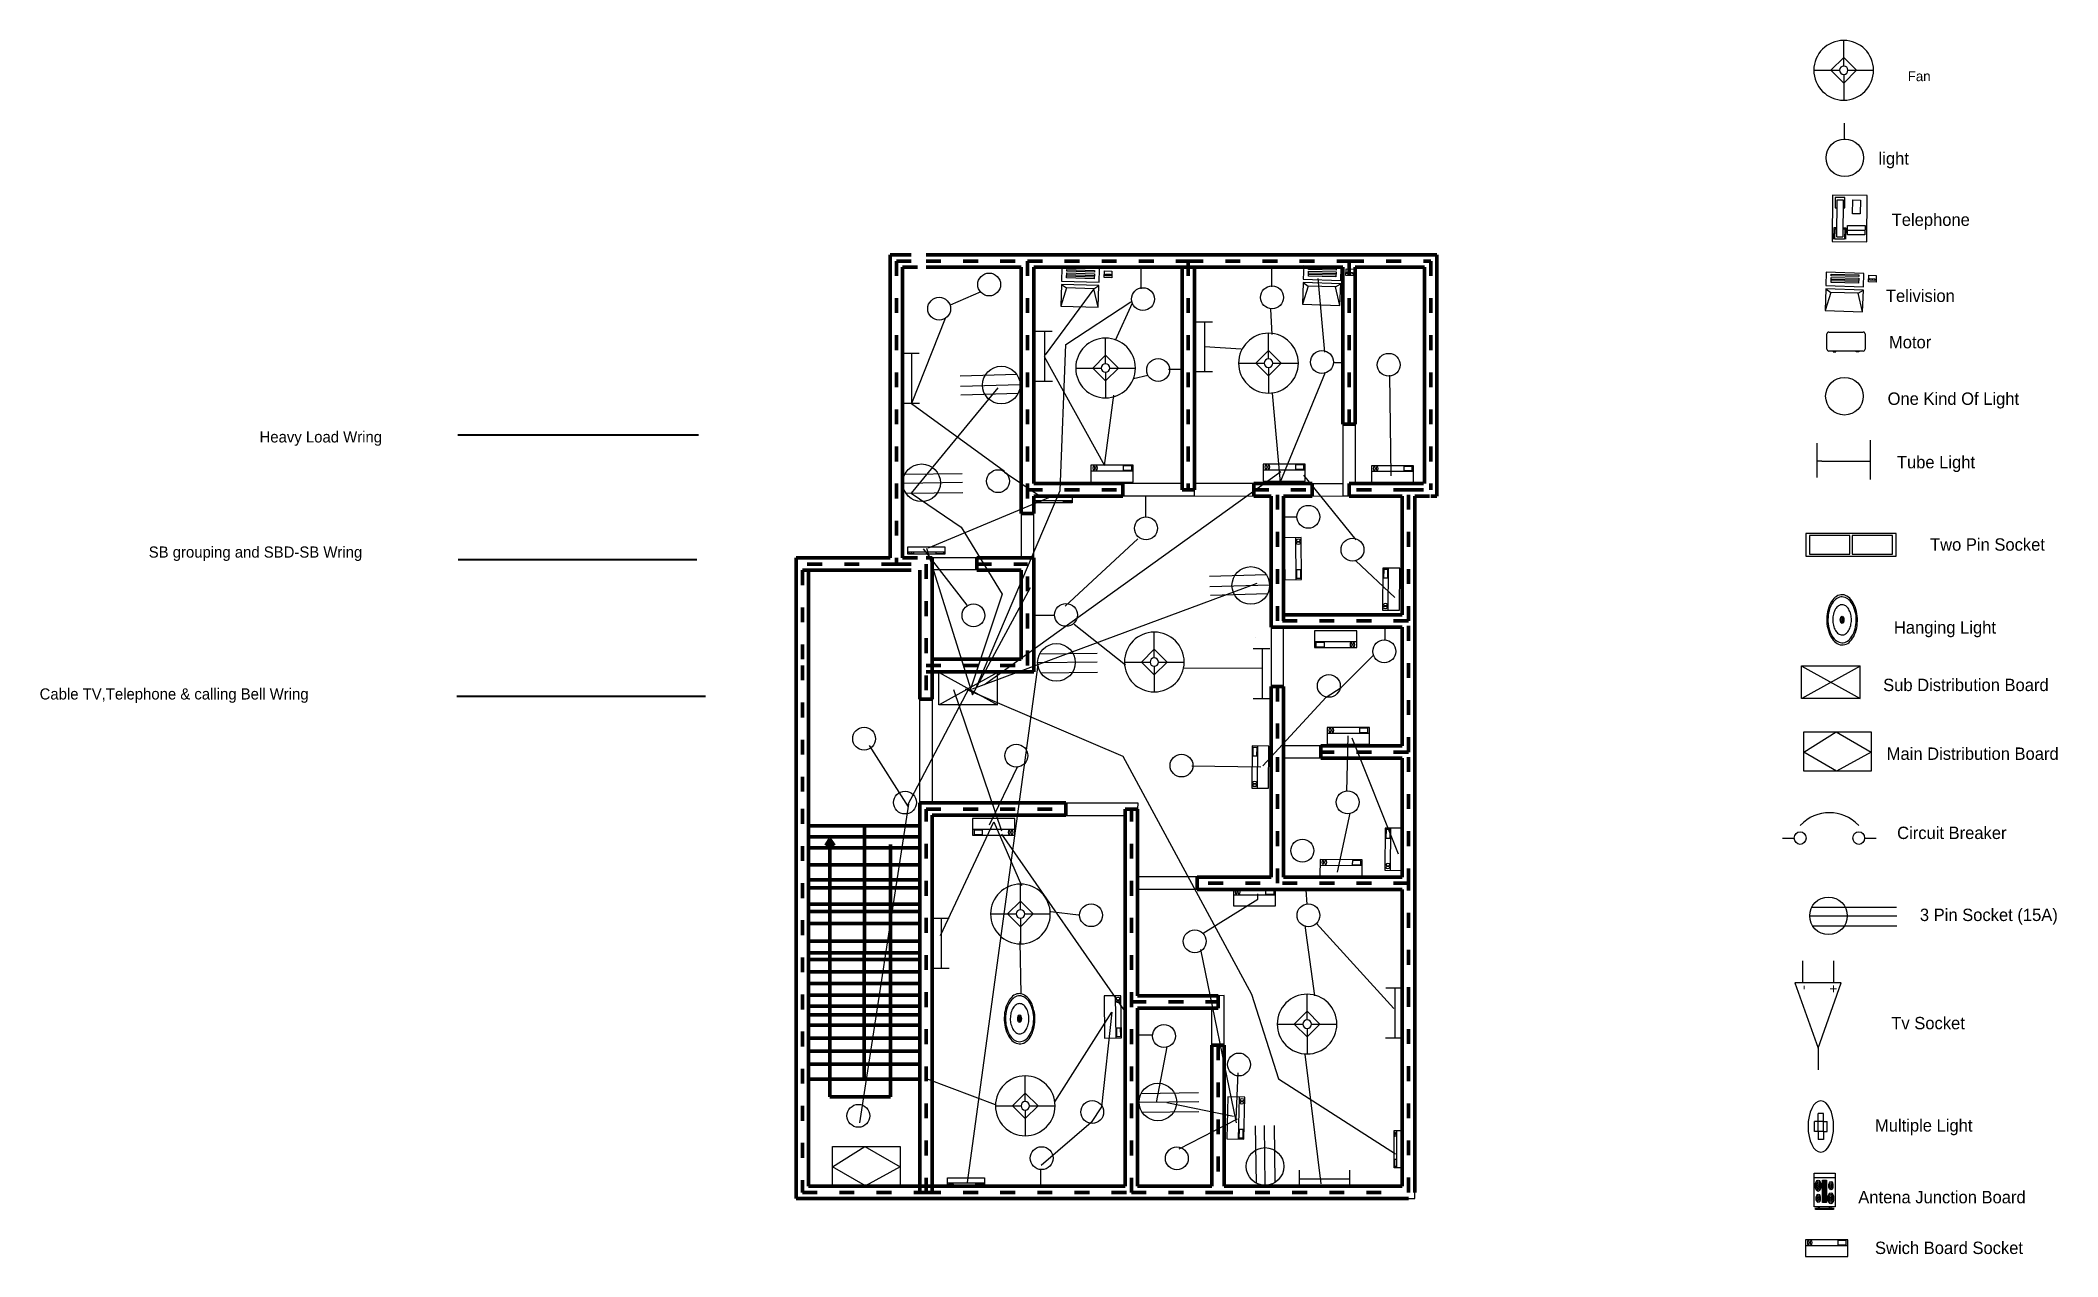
# Model space of a CAD drawing. Header units: inches. Extents: x 116 to 1747, y -771 to 212.
import ezdxf

# ---------------------------------------------------------------- set-up
doc = ezdxf.new("R2010")
doc.units = ezdxf.units.IN
doc.header["$MEASUREMENT"] = 0
doc.linetypes.add('ACAD_ISO03W100', pattern=[30, 12, -18])

# ---------------------------------------------------------------- blocks, each defined once
blk = doc.blocks.new('Lamp - Table')
at = {"linetype": 'Continuous'}
for p, q in [((0, 7), (0, 1)), ((-1, 0), (-7, 0)), ((0, 3), (-3, 0)), ((-3, 0), (0, -3)), ((3, 0), (0, 3)), ((0, -3), (3, 0)), ((1, 0), (7, 0)), ((0, -1), (0, -7))]:
    blk.add_line(p, q, dxfattribs=at)
for radius in [7, 1]:
    blk.add_circle((0, 0), radius, dxfattribs=at)
blk = doc.blocks.new('Phone - Desk')
at = {"linetype": 'Continuous'}
for p, q in [((-4.5, -5), (-4.5, 5)), ((-4.5, 5), (4.5, 5)), ((-4, 4.5), (-4, 2)), ((-3.75, 4.5), (-3.75, 2.25)), ((-1.25, 4.5), (-3.75, 4.5)), ((-1.25, 2.25), (-1.25, 4.5)), ((-1, 2), (-1, 4.5)), ((4.5, 5), (4.5, -5)), ((-4, 2), (-3.25, 2)), ((-3.75, 2.25), (-3.25, 2.25)), ((-3.25, 4), (-3.25, -4)), ((-3.25, 4), (-1.75, 4)), ((-1.75, -4), (-1.75, 4)), ((-1.75, 2.25), (-1.25, 2.25)), ((-1.75, 2), (-1, 2)), ((4, 3.5), (-0.5, 3.5)), ((-0.5, 3.5), (-0.5, 1.5)), ((-0.5, 2.5), (4, 2.5)), ((-0.5, 1.5), (4, 1.5)), ((4, 1.5), (4, 3.5)), ((-3.75, -2.25), (-3.25, -2.25)), ((-3.75, -4.5), (-3.75, -2.25)), ((-3.25, -4), (-1.75, -4)), ((-1.75, -2.25), (-1.25, -2.25)), ((-1.25, -2.25), (-1.25, -4.5)), ((2.75, -1), (0.75, -1)), ((0.75, -1), (0.75, -4)), ((0.75, -4), (2.75, -4)), ((2.75, -4), (2.75, -1)), ((4.5, -5), (-4.5, -5)), ((-1.25, -4.5), (-3.75, -4.5))]:
    blk.add_line(p, q, dxfattribs=at)
blk = doc.blocks.new('Computer Terminal')
at = {"linetype": 'Continuous'}
for p, q in [((-10, 11.5), (5, 11.5)), ((-8, 0.5), (-10, 11.5)), ((-10, -1.5), (-10, 11.5)), ((5, 11.5), (3, 0.5)), ((5, 11.5), (5, -1.5)), ((-10, -1.5), (-8, 0.5)), ((3, 0.5), (-8, 0.5)), ((3, 0.5), (5, -1.5)), ((5, -1.5), (-10, -1.5)), ((-10, -11.5), (-10, -3.5)), ((-10, -3.5), (5, -3.5)), ((-8, -5.5), (-8, -8.5)), ((3, -5.5), (-8, -5.5)), ((3, -6.5), (-8, -6.5)), ((-8, -7.5), (3, -7.5)), ((3, -8.5), (3, -5.5)), ((5, -3.5), (5, -11.5)), ((10, -6.5), (7, -6.5)), ((7, -6.5), (7, -10.5)), ((9.5, -7.5), (7.5, -7.5)), ((7.5, -7.5), (7.5, -8.5)), ((8.5, -7.5), (8.5, -8.5)), ((9.5, -8.5), (9.5, -7.5)), ((10, -10.5), (10, -6.5)), ((5, -11.5), (-10, -11.5)), ((-8, -8.5), (3, -8.5)), ((-8, -9.5), (-8, -10.5)), ((3, -9.5), (-8, -9.5)), ((-8, -10.5), (3, -10.5)), ((3, -10.5), (3, -9.5)), ((7, -10.5), (10, -10.5)), ((7.5, -8.5), (9.5, -8.5))]:
    blk.add_line(p, q, dxfattribs=at)
blk = doc.blocks.new('Desk - 30 x 60 in.')
at = {"linetype": 'Continuous'}
for p, q in [((-26.999995, 0), (26.999995, 0)), ((-29.999995, -27), (-29.999995, -3)), ((26.999995, -30), (-26.999995, -30)), ((-20.000005, -30), (-20.000005, -31)), ((-20.000005, -31), (-16.000005, -31)), ((-16.000005, -31), (-16.000005, -30)), ((15.999995, -31), (15.999995, -30)), ((19.999995, -31), (15.999995, -31)), ((19.999995, -30), (19.999995, -31)), ((29.999995, -3), (29.999995, -27))]:
    blk.add_line(p, q, dxfattribs=at)
for centre, start, end in [((-26.499995, -3.5), 98.1301, 171.8699), ((26.499995, -3.5), 8.130102, 81.8699), ((-26.499995, -26.5), 188.1301, 261.8699), ((26.499995, -26.5), 278.1301, 351.8699)]:
    blk.add_arc(centre, 3.535534, start, end, dxfattribs=at)
blk = doc.blocks.new('Wall Cabinet - 18 x 36 in front')
for p, q in [((17.5, -1.5), (17.5, -16.5)), ((18.5, -16.5), (18.5, -1.5))]:
    blk.add_line(p, q)
blk.add_lwpolyline([(0, -18), (0, 0), (36, 0), (36, -18)], close=True)
for points in [[(17.5, -16.5), (1.5, -16.5), (1.5, -1.5), (17.5, -1.5)], [(18.5, -1.5), (34.5, -1.5), (34.5, -16.5), (18.5, -16.5)]]:
    blk.add_lwpolyline(points)
blk = doc.blocks.new('Sink - Oval top')
for p, q in [((-1, 0), (1, 0)), ((0, 1), (0, -1))]:
    blk.add_line(p, q)
at = {"linetype": 'Continuous'}
for points in [[(-12.23, 0.39, 0.117634), (-11.46, -3.36, 0.104469), (-8.88, -6.8, 0.090016), (-5.08, -9.07, 0.08192), (-0.32, -10.02, 0.08192), (4.49, -9.38, 0.090016), (8.42, -7.36, 0.104469), (11.22, -4.09, 0.117634), (12.23, -0.39, 0.117634), (11.46, 3.36, 0.104469), (8.88, 6.8, 0.090016), (5.08, 9.07, 0.08192), (0.32, 10.02, 0.08192), (-4.49, 9.38, 0.090016), (-8.42, 7.36, 0.104469), (-11.22, 4.09, 0.117634)], [(-11.29, 0.16, 0.118622), (-10.52, -3.25, 0.104678), (-8.07, -6.36, 0.089562), (-4.54, -8.37, 0.081185), (-0.13, -9.15, 0.081185), (4.3, -8.49, 0.089562), (7.89, -6.58, 0.104678), (10.42, -3.55, 0.118622), (11.29, -0.16, 0.118622), (10.52, 3.25, 0.104678), (8.07, 6.36, 0.089562), (4.54, 8.37, 0.081185), (0.13, 9.15, 0.081185), (-4.3, 8.49, 0.089562), (-7.89, 6.58, 0.104678), (-10.42, 3.55, 0.118622)], [(-7.42, 0.08, 0.118283), (-6.91, -2.17, 0.104607), (-5.29, -4.21, 0.089718), (-2.97, -5.53, 0.081436), (-0.07, -6.04, 0.081436), (2.84, -5.59, 0.089718), (5.2, -4.33, 0.104607), (6.86, -2.32, 0.118283), (7.42, -0.08, 0.118283), (6.91, 2.17, 0.104607), (5.29, 4.21, 0.089718), (2.97, 5.53, 0.081436), (0.07, 6.04, 0.081436), (-2.84, 5.59, 0.089718), (-5.2, 4.33, 0.104607), (-6.86, 2.32, 0.118283)]]:
    blk.add_lwpolyline(points, format="xyb", close=True, dxfattribs=at)
for radius in [1.5, 1]:
    blk.add_circle((0, 0), radius)
blk = doc.blocks.new('Circuit Breaker')
at = {"color": 7}
for p, q in [((0, 0), (0.049999, 0)), ((0.349999, 0), (0.399999, 0))]:
    blk.add_line(p, q, dxfattribs=at)
for centre in [(0.074999, 0), (0.324999, 0)]:
    blk.add_circle(centre, 0.025, dxfattribs=at)
blk.add_arc((0.199999, -0.081249), 0.18125, 46.39717, 133.6028, dxfattribs=at)
blk = doc.blocks.new('Operational Amplifier')
at = {"color": 7}
for p, q in [((0, 0.400001), (0.200001, 0.400001)), ((0.200001, 0.5), (0.800001, 0.200001)), ((0.200001, -0.099999), (0.200001, 0.5)), ((0.800001, 0.200001), (0.200001, -0.099999)), ((0.800001, 0.200001), (1, 0.200001)), ((0, 0), (0.200001, 0))]:
    blk.add_line(p, q, dxfattribs=at)
at = {"color": 7, "width": 0.833}
for s, p in [('-', (0.222555, 0.33127)), ('+', (0.218213, -0.056269))]:
    blk.add_text(s, height=0.12, dxfattribs=at).set_placement(p)
blk = doc.blocks.new('Cross Pt Flathead Screw - 10 mm top')
at = {"color": 0, "linetype": 'Continuous'}
for p, q in [((-4.95, 1.97), (-4.95, -1.97)), ((-1.97, 1.97), (-4.95, 1.97)), ((-1.97, 1.97), (-1.97, 4.95)), ((1.97, 4.95), (-1.97, 4.95)), ((-1.97, 1.97), (-1.97, -1.97)), ((1.97, 1.97), (-1.97, 1.97)), ((1.97, 1.97), (1.97, 4.95)), ((1.97, 1.97), (1.97, -1.97)), ((1.97, 1.97), (4.95, 1.97)), ((4.95, 1.97), (4.95, -1.97)), ((-1.97, -1.97), (-4.95, -1.97)), ((1.97, -1.97), (-1.97, -1.97)), ((-1.97, -1.97), (-1.97, -4.95)), ((1.97, -4.95), (-1.97, -4.95)), ((1.97, -1.97), (1.97, -4.95)), ((1.97, -1.97), (4.95, -1.97))]:
    blk.add_line(p, q, dxfattribs=at)
blk.add_circle((0, 0), 9.84, dxfattribs=at)
blk = doc.blocks.new('Range-Oven - 30 in top')
for p, q in [((0, -3), (30, -3)), ((12, -6), (18, -6)), ((13, -20), (13, -6)), ((14, -6), (14, -20)), ((15, -20), (15, -6)), ((16, -6), (16, -20)), ((17, -20), (17, -6)), ((6, -24), (6, -25)), ((8, -25), (8, -24)), ((18, -20), (12, -20)), ((22, -25), (22, -24)), ((24, -24), (24, -25))]:
    blk.add_line(p, q)
for points in [[(0, -24), (0, 0), (30, 0), (30, -24)], [(12, -21), (12, -5), (18, -5), (18, -21)], [(2, -26), (2, -25), (28, -25), (28, -26)]]:
    blk.add_lwpolyline(points, close=True)
for centre, radius in [((6, -9), 4), ((6, -9), 3), ((6, -9), 2), ((6, -9), 1), ((24, -18), 4), ((24, -9), 3), ((24, -9), 2), ((24, -9), 1), ((6, -18), 3), ((6, -18), 2), ((6, -18), 1), ((24, -18), 3), ((24, -18), 2), ((24, -18), 1)]:
    blk.add_circle(centre, radius)
blk = doc.blocks.new('Range Hood - 30 in front')
blk.add_line((0, -4), (30.0001, -4))
for points in [[(0, -6), (0, 0), (30.0001, 0), (30.0001, -6)], [(23, -5.75), (23, -4.25), (29, -4.25), (29, -5.75)]]:
    blk.add_lwpolyline(points, close=True)
for centre in [(2, -5), (4, -5)]:
    blk.add_circle(centre, 0.75)

msp = doc.modelspace()

# ---------------------------------------------------------------- hatches: boundary and pattern name
msp.add_hatch(color=256).paths.add_polyline_path([(754.1, -433.8), (750.7, -439.1), (754.1, -439.1), (754.1, -439.1), (757.4, -439.1)])

# ---------------------------------------------------------------- linework, layer by layer
for p, q in [((1574.3, 131.6), (1574.3, 144.9)), ((1574.3, 132.5), (1574.3, 131.6)), ((1005.6, 11.1), (1005.6, 29.5)), ((1111.4, 27.4), (1110, 27.4)), ((1111.4, 12.6), (1111.4, 27.4)), ((1154.2, -40.2), (1148.8, 19.3)), ((876.1, 8.6), (851.4, -2.1)), ((967.5, 11), (928, -42.4)), ((847.1, -13.1), (820.1, -81.8)), ((984.9, -30.4), (998.7, -0.3)), ((1049.7, -15.6), (1063.3, -15.6)), ((1057, -15.6), (1057, -56.3)), ((1110.3, -5.5), (1111.2, -26)), ((920.2, -23.1), (933.8, -23.1)), ((927.5, -23.1), (927.5, -63.8)), ((812.8, -41.1), (826.3, -41.1)), ((820.1, -41.1), (820.1, -81.8)), ((927.4, -43.7), (976, -131.8)), ((1086.6, -37.9), (1057, -36)), ((1161.2, -48.5), (1169, -48.5)), ((905.3, -58.3), (859.3, -59.6)), ((933.9, -63.8), (920.2, -63.8)), ((933.8, -63.8), (933.8, -63.8)), ((999.4, -61.5), (1011, -58.7)), ((1027.9, -53.9), (1037.8, -53.9)), ((1063.4, -56.2), (1049.6, -56.2)), ((1063.3, -56.3), (1063.3, -56.3)), ((1118.1, -145.5), (1154.7, -56.3)), ((1207.7, -140.1), (1206.7, -58.8)), ((907.9, -66.5), (859.6, -67.9)), ((906.6, -73.6), (859.9, -74.9)), ((976, -131.8), (983.6, -75)), ((1111.7, -73.3), (1118.1, -145.5)), ((826.5, -81.8), (812.7, -81.8)), ((820.1, -81.8), (895.3, -136.4)), ((826.3, -81.8), (826.3, -81.8)), ((1551.8, -113.8), (1551.8, -141.5)), ((1595.1, -111.3), (1595.1, -143.1)), ((1555.9, -128.4), (1551.8, -128.4)), ((1555.9, -128.4), (1593.4, -128.4)), ((1593.4, -128.4), (1595.1, -128.4)), ((812.9, -146), (861.2, -145.3)), ((814.3, -138.9), (861.1, -138.3)), ((895.3, -137.1), (923.2, -156)), ((1136.8, -139.6), (1179.2, -191.9)), ((1168.8, -146.5), (1168.8, -146.6)), ((815.3, -154.2), (861.4, -153.6)), ((1009.5, -173.4), (1009.5, -156.2)), ((1048.7, -156.3), (1048.7, -151.3)), ((1168.8, -156.3), (1174, -156.3)), ((1121, -173.5), (1121, -173)), ((1131.6, -173.5), (1121, -173.5)), ((1003, -191), (944.3, -245.6)), ((865.1, -244.6), (829.6, -199.1)), ((1179.2, -208.8), (1210.7, -238.5)), ((1107, -220.3), (1061, -221.6)), ((1109.6, -228.5), (1061.3, -229.9)), ((1108.3, -235.6), (1061.6, -236.9)), ((935.7, -253.2), (918.8, -253.2)), ((951.5, -260.1), (992.9, -292.9)), ((1098.5, -270.9), (1098.5, -270.9)), ((1202.8, -273.4), (1202.8, -262.5)), ((921.9, -291.2), (970.2, -290.5)), ((923.3, -284.1), (970, -283.5)), ((1096.3, -279.9), (1109.8, -279.9)), ((1103.6, -279.9), (1103.6, -320.6)), ((1167.4, -311.2), (1193.5, -285.2)), ((842.3, -299.1), (889.5, -325.4)), ((889.5, -299.1), (842.3, -325.4)), ((924.3, -299.4), (970.4, -298.8)), ((1039.9, -295.8), (1103.4, -295.3)), ((1539.7, -294), (1586.9, -320.3)), ((1586.9, -294), (1539.7, -320.3)), ((1110, -320.5), (1096.2, -320.5)), ((1104, -374.6), (1155.3, -319.1)), ((1155.3, -319.1), (1167.4, -311.2)), ((817.7, -407.7), (786, -358.1)), ((1172.7, -350.3), (1171.8, -395.4)), ((1176.1, -352), (1213.5, -445.8)), ((1541.3, -363.6), (1567.4, -347.1)), ((1567.4, -347.1), (1595.9, -363.6)), ((883.2, -422.2), (906, -374.8)), ((1046.7, -374.6), (1102.3, -375.5)), ((1120.8, -368.4), (1120.8, -368.5)), ((1567.8, -378.9), (1541.3, -363.6)), ((1595.9, -363.6), (1567.8, -378.9)), ((817.7, -405.7), (778, -663.3)), ((1002.9, -404.6), (1002.8, -409.6)), ((836.8, -414.6), (836.8, -414.6)), ((836.8, -414.6), (836.8, -482.6)), ((836.8, -414.6), (836.8, -414.6)), ((843.4, -511.9), (886.6, -420)), ((886.6, -420), (908.9, -471.5)), ((1174.4, -412.8), (1164, -460.5)), ((836.8, -482.6), (836.8, -497.9)), ((1055.9, -509.9), (1100.1, -482.4)), ((1100.1, -482.4), (1100.1, -478)), ((1140, -486.8), (1139.1, -474.9)), ((1547.4, -488.8), (1616.3, -488.8)), ((836.8, -497.9), (850.4, -497.9)), ((844.1, -497.9), (844.1, -538.6)), ((932.6, -492.4), (954.9, -495.2)), ((1138.1, -503.6), (1145.9, -560.5)), ((1209.9, -570.7), (1147.3, -502.1)), ((1545.9, -495.8), (1616.5, -495.8)), ((1548.3, -504), (1616.5, -504)), ((907.6, -516.7), (908.4, -559.3)), ((1053.7, -523.2), (1082.4, -663.2)), ((850.5, -538.6), (836.7, -538.6)), ((850.4, -538.6), (850.4, -538.6)), ((1203.4, -554.1), (1217, -554.1)), ((1210.7, -554.1), (1210.7, -594.8)), ((1072.8, -560.3), (1067.8, -560.5)), ((1067.8, -560.5), (1067.8, -560.5)), ((1067.8, -560.5), (1067.8, -560.5)), ((936, -646.2), (981.9, -573.9)), ((981.9, -573.9), (973.6, -650.4)), ((1015, -592.5), (1002.8, -592.5)), ((1026.5, -601.8), (1017.7, -646.8)), ((1217.1, -594.8), (1203.3, -594.8)), ((1217, -594.8), (1217, -594.8)), ((1138.1, -607.6), (1150.8, -712.5)), ((831.9, -627.5), (887.6, -648.5)), ((973.6, -650.4), (965.2, -662.9)), ((1003.9, -646.5), (1052.2, -645.9)), ((1005.3, -639.4), (1052, -638.8)), ((1026.5, -646.8), (1080.3, -657.8)), ((965.2, -662.9), (924.9, -697.7)), ((1006.3, -654.7), (1052.3, -654.1)), ((1036.3, -684.2), (1083.6, -660)), ((1098.8, -712.4), (1098.2, -665.6)), ((1105.9, -713.8), (1105.3, -665.5)), ((1114.1, -711.3), (1113.5, -665.3)), ((756.2, -698.8), (782.3, -682.4)), ((782.3, -682.4), (810.9, -698.8)), ((782.7, -714.1), (756.2, -698.8)), ((810.9, -698.8), (782.7, -714.1)), ((924.2, -700.8), (924.2, -714.1)), ((1117.9, -715), (1117.9, -715)), ((1174, -708.7), (1133.3, -708.7)), ((1133.6, -715.2), (1133.6, -701.4)), ((1174, -701.4), (1174, -715)), ((1226.8, -724.5), (1226.8, -708.1)), ((1221.9, -724.5), (1226.8, -724.5))]:
    msp.add_line(p, q)
at = {"lineweight": 100}
for p, q in [((807.8, 38.5), (802.8, 38.5)), ((802.8, 33.5), (802.8, 38.5)), ((802.8, 33.5), (802.8, -206.5)), ((831.8, 38.5), (913.8, 38.5)), ((913.8, 38.5), (1043.8, 38.5)), ((1043.8, 38.5), (1173.8, 38.5)), ((1173.8, 38.5), (1239.8, 38.5)), ((1239.8, 38.5), (1244.8, 38.5)), ((1244.8, 33.5), (1244.8, 38.5)), ((1244.8, 33.5), (1244.8, -151.5)), ((812.8, 28.5), (812.8, -206.5)), ((831.8, 28.5), (908.8, 28.5)), ((908.8, 28.5), (908.8, -170.5)), ((918.8, 28.5), (1043.8, 28.5)), ((918.8, 28.5), (918.8, -146.5)), ((1038.8, 28.5), (1038.8, -151.5)), ((1043.8, 28.5), (1168.8, 28.5)), ((1048.8, 28.5), (1048.8, -151.5)), ((1168.8, 28.5), (1168.8, -98.5)), ((1178.8, 28.5), (1234.8, 28.5)), ((1178.8, 28.5), (1178.8, -98.5)), ((1234.8, 28.5), (1234.8, -146.5)), ((1168.8, -98.5), (1178.8, -98.5)), ((918.8, -146.5), (990.8, -146.5)), ((990.8, -146.5), (990.8, -156.5)), ((1096.8, -146.5), (1096.8, -156.5)), ((1096.8, -146.5), (1143.8, -146.5)), ((1221.8, -146.5), (1173.8, -146.5)), ((1173.8, -146.5), (1173.8, -156.5)), ((918.8, -156.5), (990.8, -156.5)), ((918.8, -156.5), (918.8, -170.5)), ((1038.8, -151.5), (1048.8, -151.5)), ((1096.8, -156.5), (1110.8, -156.5)), ((1110.8, -257.5), (1110.8, -156.5)), ((1120.8, -252.5), (1120.8, -156.5)), ((1120.8, -156.5), (1143.8, -156.5)), ((1216.8, -156.5), (1173.8, -156.5)), ((1216.8, -252.5), (1216.8, -156.5)), ((1226.8, -257.5), (1226.8, -156.5)), ((1239.8, -156.5), (1244.8, -156.5)), ((1244.8, -151.5), (1244.8, -156.5)), ((908.8, -170.5), (918.8, -170.5)), ((731.8, -206.5), (726.8, -206.5)), ((726.8, -211.5), (726.8, -206.5)), ((726.8, -211.5), (726.8, -293.5)), ((802.8, -206.5), (731.8, -206.5)), ((831.8, -206.5), (836.8, -206.5)), ((836.8, -211.5), (836.8, -206.5)), ((836.8, -211.5), (836.8, -320.6)), ((836.8, -211.5), (836.8, -293.5)), ((872.8, -206.5), (913.8, -206.5)), ((872.8, -206.5), (872.8, -216.5)), ((913.8, -206.5), (918.8, -206.5)), ((918.8, -211.5), (918.8, -206.5)), ((918.8, -293.5), (918.8, -211.5)), ((807.8, -216.5), (731.8, -216.5)), ((736.8, -216.5), (736.8, -293.5)), ((826.8, -216.5), (826.8, -320.6)), ((826.8, -216.5), (826.8, -293.5)), ((872.8, -216.5), (908.8, -216.5)), ((908.8, -288.5), (908.8, -216.5)), ((1110.8, -257.5), (1110.8, -262.5)), ((1216.8, -252.5), (1120.8, -252.5)), ((1226.8, -363.5), (1226.8, -257.5)), ((1115.8, -262.5), (1110.8, -262.5)), ((1216.8, -262.5), (1115.8, -262.5)), ((1216.8, -358.5), (1216.8, -262.5)), ((726.8, -293.5), (726.8, -409.5)), ((736.8, -293.5), (736.8, -409.5)), ((836.8, -288.5), (908.8, -288.5)), ((918.8, -293.5), (918.8, -298.5)), ((831.8, -298.5), (913.8, -298.5)), ((913.8, -298.5), (918.8, -298.5)), ((826.8, -320.6), (836.8, -320.6)), ((1110.8, -310.5), (1110.8, -363.5)), ((1110.8, -310.5), (1120.8, -310.5)), ((1120.8, -310.5), (1120.8, -363.5)), ((1216.8, -358.5), (1150.8, -358.5)), ((1150.8, -358.5), (1150.8, -368.5)), ((1221.8, -358.5), (1221.8, -358.5)), ((1110.8, -464.5), (1110.8, -363.5)), ((1120.8, -464.5), (1120.8, -363.5)), ((1216.8, -368.5), (1150.8, -368.5)), ((1216.8, -464.5), (1216.8, -368.5)), ((1221.8, -368.5), (1221.8, -368.5)), ((1226.8, -469.5), (1226.8, -363.5)), ((831.8, -404.6), (826.8, -404.6)), ((826.8, -409.6), (826.8, -404.6)), ((831.8, -404.6), (944.8, -404.6)), ((944.8, -404.6), (944.8, -414.6)), ((726.8, -409.5), (726.8, -719.5)), ((736.8, -409.5), (736.8, -714.5)), ((826.8, -423.1), (736.8, -423.1)), ((782.1, -423.6), (781.8, -628)), ((826.8, -719.6), (826.8, -409.6)), ((836.8, -719.6), (836.8, -414.6)), ((836.8, -414.6), (944.8, -414.6)), ((992.8, -714.5), (992.8, -409.6)), ((992.8, -409.6), (1002.8, -409.6)), ((1002.8, -560.5), (1002.8, -409.6)), ((826.8, -431.9), (736.8, -431.9)), ((754.1, -433.8), (750.7, -439.1)), ((750.7, -439.1), (754.1, -439.1)), ((754.1, -433.8), (757.4, -439.1)), ((754.1, -642.1), (754.1, -439.1)), ((754.1, -439.1), (757.4, -439.1)), ((803, -438.2), (803, -642.1)), ((826.8, -440.8), (736.8, -440.8)), ((826.8, -454.6), (736.8, -454.6)), ((826.8, -466.8), (736.8, -466.8)), ((1110.8, -464.5), (1050.9, -464.5)), ((1050.9, -464.5), (1050.9, -474.5)), ((1216.8, -464.5), (1120.8, -464.5)), ((1216.8, -464.5), (1120.8, -464.5)), ((1221.9, -464.5), (1221.8, -464.5)), ((1226.8, -565.5), (1226.8, -469.5)), ((826.8, -473.2), (736.8, -473.2)), ((826.8, -486.5), (736.8, -486.5)), ((1216.8, -474.5), (1050.9, -474.5)), ((1216.8, -474.5), (1115.8, -474.5)), ((1216.8, -565.5), (1216.8, -474.5)), ((1221.9, -474.5), (1221.8, -474.5)), ((826.8, -492.3), (736.8, -492.3)), ((826.8, -502.1), (736.8, -502.1)), ((826.8, -516.4), (736.8, -516.4)), ((826.8, -525.8), (736.8, -525.8)), ((826.8, -531.3), (736.8, -531.3)), ((826.8, -541.2), (736.8, -541.2)), ((826.8, -550.5), (736.8, -550.5)), ((826.8, -560.1), (736.8, -560.1)), ((826.8, -568.8), (736.8, -568.8)), ((1002.8, -560.5), (1067.8, -560.5)), ((1002.8, -714.5), (1002.8, -570.5)), ((1002.8, -570.5), (1067.8, -570.5)), ((1067.8, -560.5), (1067.8, -570.5)), ((1216.8, -714.5), (1216.8, -565.5)), ((1226.8, -719.5), (1226.8, -565.5)), ((826.8, -575.9), (736.8, -575.9)), ((826.8, -584.3), (736.8, -584.3)), ((826.8, -594.7), (736.8, -594.7)), ((1062.8, -600.5), (1062.8, -714.5)), ((1062.8, -600.5), (1072.8, -600.5)), ((1072.8, -600.5), (1072.8, -714.5)), ((826.8, -605.4), (736.8, -605.4)), ((826.8, -615.8), (736.8, -615.8)), ((826.8, -628), (736.8, -628)), ((803, -642.1), (754.1, -642.1)), ((736.8, -714.5), (831.8, -714.5)), ((831.8, -714.5), (992.8, -714.5)), ((831.8, -714.5), (992.8, -714.5)), ((1002.8, -714.5), (1062.8, -714.5)), ((1072.8, -714.5), (1216.8, -714.5)), ((726.8, -719.5), (726.8, -724.5)), ((731.8, -724.5), (726.8, -724.5)), ((731.8, -724.5), (831.8, -724.5)), ((831.8, -724.5), (997.8, -724.5)), ((992.8, -719.6), (992.8, -719.5)), ((997.8, -724.5), (1067.8, -724.5)), ((1002.8, -719.6), (1002.8, -719.5)), ((1067.8, -724.5), (1221.8, -724.5))]:
    msp.add_line(p, q, dxfattribs=at)
at = {"linetype": 'ACAD_ISO03W100', "lineweight": 100}
for p, q in [((807.8, 38.5), (831.8, 38.5)), ((807.8, 33.5), (831.8, 33.5)), ((807.8, 33.5), (807.8, -211.5)), ((831.8, 33.5), (913.8, 33.5)), ((913.8, 33.5), (1043.8, 33.5)), ((913.8, 33.5), (913.8, -151.5)), ((913.8, 33.5), (913.8, -170.5)), ((1043.8, 33.5), (1173.8, 33.5)), ((1043.8, 33.5), (1043.8, -151.5)), ((1173.8, 33.5), (1239.8, 33.5)), ((1173.8, 33.5), (1173.8, -98.5)), ((1239.8, 33.5), (1239.8, -151.5)), ((812.8, 28.5), (831.8, 28.5)), ((812.8, 28.5), (812.8, -206.5)), ((1178.8, 28.5), (1178.8, -98.5)), ((1143.8, -146.5), (1143.8, -156.5)), ((1221.8, -146.5), (1234.8, -146.5)), ((913.8, -151.5), (990.8, -151.5)), ((1096.8, -151.5), (1138.8, -151.5)), ((1096.8, -151.5), (1143.8, -151.5)), ((1115.8, -257.5), (1115.8, -151.5)), ((1120.8, -257.5), (1120.8, -156.5)), ((1221.8, -151.5), (1173.8, -151.5)), ((1221.8, -257.5), (1221.8, -151.5)), ((1221.8, -151.5), (1239.8, -151.5)), ((1226.8, -156.5), (1239.8, -156.5)), ((807.8, -211.5), (731.8, -211.5)), ((807.8, -211.5), (831.8, -211.5)), ((812.8, -206.5), (831.8, -206.5)), ((831.8, -211.5), (831.8, -320.6)), ((831.8, -211.5), (831.8, -293.5)), ((836.8, -211.5), (836.8, -320.6)), ((872.8, -211.5), (913.8, -211.5)), ((913.8, -293.5), (913.8, -211.5)), ((731.8, -216.5), (731.8, -293.5)), ((807.8, -216.5), (826.8, -216.5)), ((1221.8, -257.5), (1115.8, -257.5)), ((1221.8, -363.5), (1221.8, -257.5)), ((731.8, -293.5), (731.8, -409.5)), ((831.8, -293.5), (913.8, -293.5)), ((1115.8, -310.5), (1115.8, -363.5)), ((1115.8, -469.5), (1115.8, -363.5)), ((1115.8, -469.5), (1115.8, -363.5)), ((1221.8, -363.5), (1150.8, -363.5)), ((1221.8, -469.5), (1221.8, -363.5)), ((731.8, -409.5), (731.8, -719.5)), ((831.8, -719.6), (831.8, -409.6)), ((831.8, -409.6), (944.8, -409.6)), ((997.8, -719.6), (997.8, -409.6)), ((1221.9, -469.5), (1050.9, -469.5)), ((1221.8, -469.5), (1115.8, -469.5)), ((1221.8, -565.5), (1221.8, -469.5)), ((1216.8, -474.5), (1115.8, -474.5)), ((997.8, -565.5), (1067.8, -565.5)), ((1221.8, -719.5), (1221.8, -565.5)), ((1067.8, -600.5), (1067.8, -719.5)), ((731.8, -719.5), (831.8, -719.5)), ((831.8, -719.5), (997.8, -719.5)), ((997.8, -719.5), (1067.8, -719.5)), ((1067.8, -719.5), (1216.8, -719.5))]:
    msp.add_line(p, q, dxfattribs=at)
at = {"color": 3}
for p, q in [((944.7, -33.9), (997.2, 0.6)), ((940.3, -152.1), (944.7, -33.9)), ((889.9, -68.9), (819.8, -154.3)), ((819.8, -154.3), (860.3, -181.7)), ((871.3, -314.1), (940.3, -152.1)), ((860.3, -181.7), (893.4, -235.8)), ((869.3, -312.3), (1099.5, -226.9)), ((893.4, -235.8), (868, -311.9)), ((863.4, -312.5), (990.8, -366.8)), ((990.8, -366.8), (1094.9, -559.3)), ((1094.9, -559.3), (1116.6, -627.6)), ((1116.6, -627.6), (1211.4, -688.2))]:
    msp.add_line(p, q, dxfattribs=at)
at = {"color": 3, "lineweight": 40}
msp.add_line((453.2, -107), (647.8, -107), dxfattribs=at)
at = {"color": 2}
for p, q in [((1168.8, -98.7), (1168.8, -156.3)), ((1178.7, -98.7), (1178.7, -146.6)), ((990.7, -146.2), (1038.3, -146.2)), ((1096.6, -146.4), (1048.8, -146.4)), ((1143.8, -146.5), (1168.8, -146.5)), ((990.8, -156.3), (1048.7, -156.3)), ((1048.7, -156.3), (1096.8, -156.5)), ((1143.8, -156.5), (1168.8, -156.3)), ((908.7, -170.7), (908.7, -206.5)), ((918.7, -170.3), (918.7, -206.3)), ((872.8, -206.5), (836.8, -206.5)), ((872.6, -216.2), (836.9, -216.2)), ((1110.8, -262.5), (1110.8, -310.5)), ((1120.8, -310.5), (1120.8, -262.5)), ((826.6, -320.7), (826.6, -405)), ((836.8, -320.3), (836.8, -404.8)), ((1150.8, -358.5), (1120.8, -358.5)), ((1150.8, -368.4), (1120.8, -368.4)), ((944.8, -404.6), (1002.9, -404.6)), ((944.9, -414.7), (992.8, -414.7)), ((1050.9, -464.4), (1002.9, -464.4)), ((1051, -474.5), (1002.9, -474.5)), ((1062.7, -600.3), (1062.7, -570.3)), ((1072.8, -600.5), (1072.8, -560.3))]:
    msp.add_line(p, q, dxfattribs=at)
at = {"color": 1}
for p, q in [((878.9, -308.8), (1118.6, -136.8)), ((935.4, -156), (833.4, -198.7)), ((832.1, -198.7), (869.2, -317.1)), ((869.2, -317.1), (916.1, -230.4)), ((854.1, -312.9), (892.7, -427.2)), ((892.7, -429.9), (993.2, -574.4)), ((1082.6, -660.3), (1084.1, -622.8))]:
    msp.add_line(p, q, dxfattribs=at)
at = {"color": 1, "lineweight": 40}
msp.add_line((453.5, -207.8), (646.4, -207.8), dxfattribs=at)
at = {"color": 4}
for p, q in [((865.2, -711.5), (922.4, -293)), ((816.8, -406.7), (866.9, -311.4))]:
    msp.add_line(p, q, dxfattribs=at)
at = {"color": 4, "lineweight": 40}
msp.add_line((452.4, -318.4), (653.4, -318.4), dxfattribs=at)
for points in [[(842.1, -298.9), (889.3, -298.9), (889.3, -325.2), (842.1, -325.2)], [(1539.5, -293.8), (1586.6, -293.8), (1586.6, -320.1), (1539.5, -320.1)], [(1541.3, -347.1), (1595.9, -347.1), (1595.9, -378.9), (1541.3, -378.9)], [(756.2, -682.4), (810.9, -682.4), (810.9, -714.1), (756.2, -714.1)]]:
    msp.add_lwpolyline(points, close=True)
for centre, radius in [((1574.5, 116.9), 15.2), ((882.8, 14.5), 9.24), ((842.4, -5.1), 9.24), ((1007.1, 2.7), 9.24), ((1111.5, 4.1), 9.24), ((1019.4, -54.6), 9.24), ((1151.8, -48.2), 9.24), ((1205.8, -50.4), 9.24), ((892.6, -66.8), 15.2), ((1574.2, -75.8), 15.2), ((828.2, -145.8), 15.2), ((890, -144.5), 9.24), ((1009.6, -182.6), 9.24), ((1140.8, -173.3), 9.24), ((1176.5, -199.9), 9.24), ((1094.3, -228.8), 15.2), ((870.1, -253), 9.24), ((944.9, -252.6), 9.24), ((937.2, -291), 15.2), ((1202.2, -282.1), 9.24), ((1157.4, -310), 9.24), ((781.7, -352.7), 9.24), ((904.7, -366.4), 9.24), ((1038.3, -374.4), 9.24), ((814.8, -404.3), 9.24), ((1172.6, -404.1), 9.24), ((1136, -443.2), 9.24), ((965.2, -495.4), 9.24), ((1140.9, -495.5), 9.24), ((1561.3, -495.9), 15.2), ((1049, -516.5), 9.24), ((1024.1, -593.1), 9.24), ((1084.7, -616.1), 9.24), ((1019.2, -646.4), 15.2), ((777.1, -657.6), 9.24), ((966.1, -654.5), 9.24), ((925.2, -691.8), 9.24), ((1034.5, -692), 9.24), ((1105.8, -698.5), 15.2)]:
    msp.add_circle(centre, radius)

# ---------------------------------------------------------------- block references
for name, p, xscale, yscale, zscale, rotation in [('Lamp - Table', (1573.6, 187.7), 3.451046121945183, -3.448696508942703, 3.451046121945183, 270), ('Phone - Desk', (1578.4, 67.9), 3.125799971915512, -3.74780131717489, 3.125799971915512, 359.5189407799006), ('Computer Terminal', (961.4, 11.9), 2.024246758654049, -1.348362299771907, 2.024246758654044, 358.1539454735408), ('Computer Terminal', (1156.8, 13.4), 2.024246758654049, -1.348362299771907, 2.024246758654044, 358.1539454735408), ('Computer Terminal', (1579.3, 8.3), 2.024246758654044, -1.348362299771907, 2.024246758654044, 358.1539454735408), ('Lamp - Table', (976.9, -53), 3.451046121945183, -3.448696508942703, 3.451046121945183, 270), ('Lamp - Table', (1108.6, -49.1), 3.451046121945183, -3.448696508942703, 3.451046121945183, 270), ('Range Hood - 30 in front', (1121.3, -190.2), 1.13519005175837, -2.268505669108663, 1.1351900517584, 270.6826835637651), ('Range Hood - 30 in front', (1214.5, -248.9), 1.135190051758336, -2.268505669108606, 1.1351900517584, 89.53795939591882), ('Lamp - Table', (1016.3, -290.7), 3.451046121945183, -3.448696508942703, 3.451046121945183, 270), ('Range Hood - 30 in front', (1179.9, -265.4), 1.1351900517584, -2.268505669108663, 1.1351900517584, 180), ('Range Hood - 30 in front', (1108.7, -392.7), 1.135190051758336, -2.268505669108606, 1.1351900517584, 89.53795939591882), ('Range Hood - 30 in front', (903.5, -417.1), 1.1351900517584, -2.268505669108663, 1.1351900517584, 180), ('Range Hood - 30 in front', (1216.4, -459.2), 1.135190051758336, -2.268505669108606, 1.1351900517584, 89.53795939591882), ('Range Hood - 30 in front', (1150.2, -464), 1.13519005175845, -2.268505669108663, 1.1351900517584, 359.5379593959189), ('Lamp - Table', (908.1, -494.4), 3.451046121945183, -3.448696508942703, 3.451046121945183, 270), ('Operational Amplifier', (1565.4, -532.3), 88.22464808851964, -62.671866166359, 88.22464808851964, 270), ('Range Hood - 30 in front', (975.7, -560.7), 1.13519005175837, -2.268505669108652, 1.1351900517584, 270.6826835637651), ('Lamp - Table', (1139.8, -583.4), 3.451046121945183, -3.448696508942703, 3.451046121945183, 270), ('Lamp - Table', (912, -649.5), 3.451046121945183, -3.448696508942703, 3.451046121945183, 270), ('Range Hood - 30 in front', (1075.8, -642.2), 1.135190051758298, -2.268505669108572, 1.1351900517584, 268.7318315500531)]:
    msp.add_blockref(name, p, dxfattribs=dict(xscale=xscale, yscale=yscale, zscale=zscale, rotation=rotation))
for name, p, xscale, yscale, zscale in [('Desk - 30 x 60 in.', (1575.5, -23.9), 0.5168124907859237, 0.5163750005258407, 0.5168124907859237), ('Range Hood - 30 in front', (965.1, -145.2), 1.1351900517584, -2.268505669108663, 1.1351900517584), ('Range Hood - 30 in front', (1104.3, -144.4), 1.1351900517584, -2.268505669108663, 1.1351900517584), ('Range Hood - 30 in front', (1191.9, -145.6), 1.1351900517584, -2.268505669108663, 1.1351900517584), ('Wall Cabinet - 18 x 36 in front', (1616, -186.8), -2.026854587677917, 1.012834262803381, 2.026854587677917), ('Sink - Oval top', (1572.3, -256.6), 1.013427293839413, 2.025670562814184, 1.013427293839413), ('Range Hood - 30 in front', (1156.1, -357.2), 1.1351900517584, -2.268505669108663, 1.1351900517584), ('Circuit Breaker', (1524.2, -433), 189.4345755976219, 204.9528439729154, 189.4345755976219), ('Range Hood - 30 in front', (1080.2, -487.9), 1.1351900517584, -2.268505669108663, 1.1351900517584), ('Sink - Oval top', (907.4, -579.1), 1.013427293839413, 2.025670562814184, 1.013427293839413), ('Cross Pt Flathead Screw - 10 mm top', (1555.1, -666.2), 1.051661599836734, -2.10190489597403, 1.051661599836734), ('Range-Oven - 30 in top', (1549.6, -703.9), 0.5675924284396388, 1.134253853158043, 0.5675924284396388), ('Range Hood - 30 in front', (1542.8, -771.4), 1.1351900517584, -2.268505669108663, 1.1351900517584)]:
    msp.add_blockref(name, p, dxfattribs=dict(xscale=xscale, yscale=yscale, zscale=zscale))
for p in [(919.8, -156.1), (817, -197.5), (849, -707.7)]:
    msp.add_blockref('Range Hood - 30 in front', p)
at = {"rotation": 270}
msp.add_blockref('Range Hood - 30 in front', (1216.1, -669.5), dxfattribs=at)

# ---------------------------------------------------------------- texts
at = {"attachment_point": 1}
for s, insert, char_height, width in [('Fan', (1625.4, 186.9), 8, 54.201), ('light', (1601.8, 121.4), 10, 30.167), ('Telephone', (1612.4, 71.9), 10, 30.167), ('Telivision', (1607.7, 10.4), 10, 30.167), ('Motor', (1610.2, -27.1), 10, 30.167), ('One Kind Of Light', (1609.1, -72.8), 10, 165.054), ('Tube Light', (1616.6, -124.1), 10, 101.101), ('Two Pin Socket', (1643.4, -190.7), 10, 155.827), ('Hanging Light ', (1614.2, -257.7), 10, 124.27), ('Sub Distribution Board', (1605.5, -304.2), 10, 197.928), ('Main Distribution Board', (1608.4, -359.8), 10, 204.454), ('Circuit Breaker', (1616.8, -423.8), 10, 135.892), ('3 Pin Socket (15A)', (1635.2, -490.1), 10, 176.564), ('Tv Socket', (1612.1, -577.6), 10, 135.892), ('Multiple Light', (1598.9, -660.3), 10, 135.892), ('Antena Junction Board', (1585.4, -718.3), 10, 231.248), ('Swich Board Socket', (1598.9, -759.3), 10, 135.892)]:
    msp.add_mtext(s, dxfattribs=dict(at, insert=insert, char_height=char_height, width=width))
at = {"char_height": 9, "attachment_point": 1}
for s, insert in [('Heavy Load Wring', (293, -104.2)), ('SB grouping and SBD-SB Wring', (203.4, -197.3)), ('Cable TV,Telephone & calling Bell Wring', (115.2, -312))]:
    msp.add_mtext(s, dxfattribs=dict(at, insert=insert))

doc.saveas('drawing.dxf')
